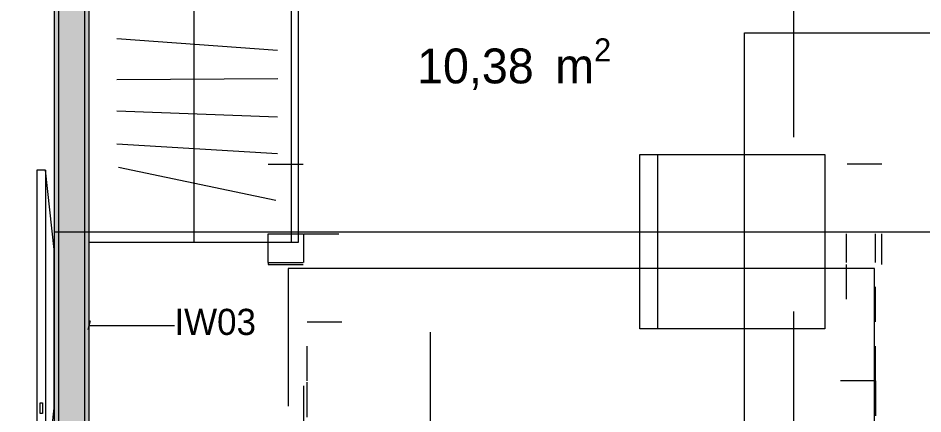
# Model space of a CAD drawing. Header units: metres. Extents: x -4 to 206, y -18 to 45.
# Drawn here: x 45.401 to 47.997, y -9.298 to -8.162 of the extents above; entities that cross this region are included whole.
import ezdxf

# ---------------------------------------------------------------- set-up
doc = ezdxf.new("R2010")
doc.units = ezdxf.units.M
doc.header["$MEASUREMENT"] = 0
for name, pattern in [('Schnittlinie', [0.006, 0.003, -0.0015, 0, -0.0015]), ('UNSICHTBAR', [0.4, 0, -0.4]), ('Untersicht', [0.001, 0.0005, -0.0005])]:
    doc.linetypes.add(name, pattern=pattern)
for name, color, linetype in [('2._1.DG PP STG2_5_130 Wand Innen', 7, 'Continuous'), ('2._1.DG PP STG2_5_310 Dachkonstruktion massiv', 7, 'Continuous'), ('2._1.DG PP STG2_5_325 Dachfenster', 7, 'Continuous'), ('2._1.DG PP STG2_5_510 Möblierung', 7, 'Continuous'), ('2._1.DG PP STG2_5_810 Raum', 7, 'Continuous'), ('2._1.DG PP STG2_5_851 Marker Schnitt', 7, 'Continuous'), ('2._1.DG PP STG2_5_915 Allgemein Beschriftung.x', 7, 'Continuous')]:
    doc.layers.add(name, color=color, linetype=linetype)
doc.styles.add('ERSTELLTER_STIL_2', font='')
doc.styles.get('ERSTELLTER_STIL_2').set_extended_font_data('Eurostile')

msp = doc.modelspace()

# ---------------------------------------------------------------- hatches: boundary and pattern name
at = {"layer": '2._1.DG PP STG2_5_130 Wand Innen', "linetype": 'Continuous', "lineweight": 13, "true_color": 0xfb02fe}
for points in [[(45.505, -5.7787), (45.505, -9.8037), (45.5175, -9.8037), (45.5175, -5.7787)], [(45.605, -9.8037), (45.605, -5.7787), (45.5925, -5.7787), (45.5925, -9.8037)]]:
    msp.add_hatch(color=6, dxfattribs=at).paths.add_polyline_path(points)
at = {"layer": '2._1.DG PP STG2_5_130 Wand Innen', "linetype": 'Continuous', "lineweight": 13, "true_color": 0xffaa00}
msp.add_hatch(color=40, dxfattribs=at).paths.add_polyline_path([(45.5925, -9.8037), (45.5925, -5.7787), (45.5175, -5.7787), (45.5175, -9.8037)])

# ---------------------------------------------------------------- linework, layer by layer
at = {"layer": '2._1.DG PP STG2_5_130 Wand Innen', "color": 7, "linetype": 'Continuous', "lineweight": 18, "ltscale": 1000}
for p, q in [((45.5175, -5.7787), (45.5175, -9.8037)), ((45.5925, -9.8037), (45.5925, -5.7787))]:
    msp.add_line(p, q, dxfattribs=at)
at = {"layer": '2._1.DG PP STG2_5_130 Wand Innen', "color": 7, "linetype": 'Continuous', "lineweight": 18, "ltscale": 1000, "flags": 128}
for points in [[(45.505, -5.7787), (45.505, -9.8037)], [(45.605, -9.8037), (45.605, -5.7787)]]:
    msp.add_lwpolyline(points, dxfattribs=at)
at = {"layer": '2._1.DG PP STG2_5_310 Dachkonstruktion massiv', "color": 8, "linetype": 'Schnittlinie', "lineweight": 13, "ltscale": 1000, "flags": 128}
for points in [[(48.365, -8.776), (45.505, -8.776), (45.505, -9.4809), (42.655, -9.4809), (42.655, -9.3287)], [(47.8579, -9.8037), (47.8579, -8.8809), (46.1759, -8.8809), (46.1759, -9.8037)]]:
    msp.add_lwpolyline(points, dxfattribs=at)
at = {"layer": '2._1.DG PP STG2_5_325 Dachfenster', "color": 7, "linetype": 'Continuous', "lineweight": 13, "ltscale": 1000}
msp.add_line((46.584, -10.994), (46.584, -9.0634), dxfattribs=at)
at = {"layer": '2._1.DG PP STG2_5_325 Dachfenster', "color": 255, "linetype": 'UNSICHTBAR', "lineweight": 13, "ltscale": 1000, "flags": 128}
for points in [[(47.879, -8.5808), (46.119, -8.5808)], [(47.879, -8.5809), (46.119, -8.5809)], [(46.119, -8.5809), (47.879, -8.5809)], [(46.119, -8.7809), (47.879, -8.7809)], [(46.119, -8.7809), (47.879, -8.7809)], [(46.119, -8.8637), (46.119, -8.7809)], [(46.2213, -8.8637), (46.2213, -8.7815)], [(46.2213, -8.7815), (46.2301, -8.7815), (47.7767, -8.7815), (47.8601, -8.7815)], [(47.7767, -8.7815), (47.7767, -8.8637)], [(47.8601, -8.8637), (47.8601, -8.7815)], [(47.879, -8.8637), (47.879, -8.7809)], [(46.119, -8.8637), (47.879, -8.8637)], [(46.119, -8.8637), (46.119, -8.8687)], [(46.119, -8.8687), (47.879, -8.8687)], [(46.119, -9.9576), (46.119, -8.8687)], [(46.2213, -9.3175), (46.2213, -8.8687)], [(47.7767, -8.8687), (47.7767, -9.0334)], [(47.8601, -9.0334), (47.8601, -8.8687)], [(47.879, -8.8687), (47.879, -8.8637)], [(47.879, -9.9576), (47.879, -8.8687)], [(46.2301, -9.0334), (47.8601, -9.0334)], [(46.2301, -9.2031), (46.2301, -9.0334)], [(47.8601, -9.2031), (47.8601, -9.0334)], [(47.8601, -9.2031), (46.2301, -9.2031)], [(46.2301, -9.3069), (46.2301, -9.2031)], [(47.8601, -9.2031), (47.8601, -9.9576)]]:
    msp.add_lwpolyline(points, dxfattribs=at)
at = {"layer": '2._1.DG PP STG2_5_510 Möblierung', "color": 8, "linetype": 'Continuous', "lineweight": 13, "ltscale": 1000, "true_color": 0x7e7f7f}
for p, q in [((46.185, -5.7787), (46.185, -8.8059)), ((45.905, -6.7878), (45.905, -8.8059)), ((46.1453, -8.2544), (45.6848, -8.2212)), ((46.1459, -8.336), (45.6842, -8.3395)), ((46.1457, -8.4466), (45.6843, -8.4289)), ((46.1455, -8.5515), (45.6846, -8.524)), ((47.235, -8.5537), (47.235, -9.0537)), ((45.48, -8.5979), (45.48, -9.5095)), ((46.141, -8.6851), (45.6891, -8.5904)), ((45.465, -9.2968), (45.465, -9.2664)), ((45.465, -9.2664), (45.4713, -9.2664)), ((45.4713, -9.2664), (45.4713, -9.2968)), ((45.4713, -9.2968), (45.465, -9.2968))]:
    msp.add_line(p, q, dxfattribs=at)
at = {"layer": '2._1.DG PP STG2_5_510 Möblierung', "color": 8, "linetype": 'Continuous', "lineweight": 13, "ltscale": 1000, "true_color": 0x7e7f7f, "flags": 128}
for points in [[(46.205, -5.7787), (46.205, -8.8059), (45.605, -8.8059), (45.605, -5.7787)], [(47.485, -9.4037), (47.485, -8.2037), (48.185, -8.2037), (48.185, -9.4037)], [(47.715, -8.5537), (47.715, -9.0537), (47.185, -9.0537), (47.185, -8.5537)], [(45.455, -8.5979), (45.455, -9.5095), (45.48, -9.5095), (45.505, -9.2816), (45.505, -8.8258), (45.48, -8.5979)]]:
    msp.add_lwpolyline(points, close=True, dxfattribs=at)
at = {"layer": '2._1.DG PP STG2_5_851 Marker Schnitt', "color": 7, "linetype": 'Untersicht', "lineweight": 13, "ltscale": 1000}
msp.add_line((47.625, 1.9963), (47.625, -15.6487), dxfattribs=at)
at = {"layer": '2._1.DG PP STG2_5_915 Allgemein Beschriftung.x', "color": 7, "linetype": 'Continuous', "lineweight": 13, "ltscale": 1000}
for p, q in [((45.6084, -9.0312), (45.6017, -9.0562)), ((45.605, -9.0437), (45.7769, -9.0437)), ((45.7769, -9.0437), (45.8496, -9.0437))]:
    msp.add_line(p, q, dxfattribs=at)

# ---------------------------------------------------------------- texts
at = {"layer": '2._1.DG PP STG2_5_810 Raum', "color": 7, "linetype": 'Continuous', "lineweight": 13, "insert": (46.5457, -8.22), "char_height": 0.1, "attachment_point": 1, "style": 'ERSTELLTER_STIL_2'}
msp.add_mtext('\\A1;{\\pql;\\pt0,0.05;\\fEurostile|b0|i0|c0|p0;\\W1.000000;10,38\\fEurostile|b0|i0|c0|p0;\\W1.000000;\\A1{\\H.66x;\\S^  ;}\\fEurostile|b0|i0|c0|p0;\\W1.000000; m\\fEurostile|b0|i0|c0|p0;\\W1.000000;\\A1{\\H.66x;\\S2^  ;}}', dxfattribs=at)
at = {"layer": '2._1.DG PP STG2_5_915 Allgemein Beschriftung.x', "color": 7, "linetype": 'Continuous', "lineweight": 13, "insert": (45.8496, -9.0343), "char_height": 0.075, "attachment_point": 4, "style": 'ERSTELLTER_STIL_2'}
msp.add_mtext('\\A1;{\\pql;\\fEurostile|b0|i0|c0|p0;\\W1.000000;IW03}', dxfattribs=at)

doc.saveas('drawing.dxf')
